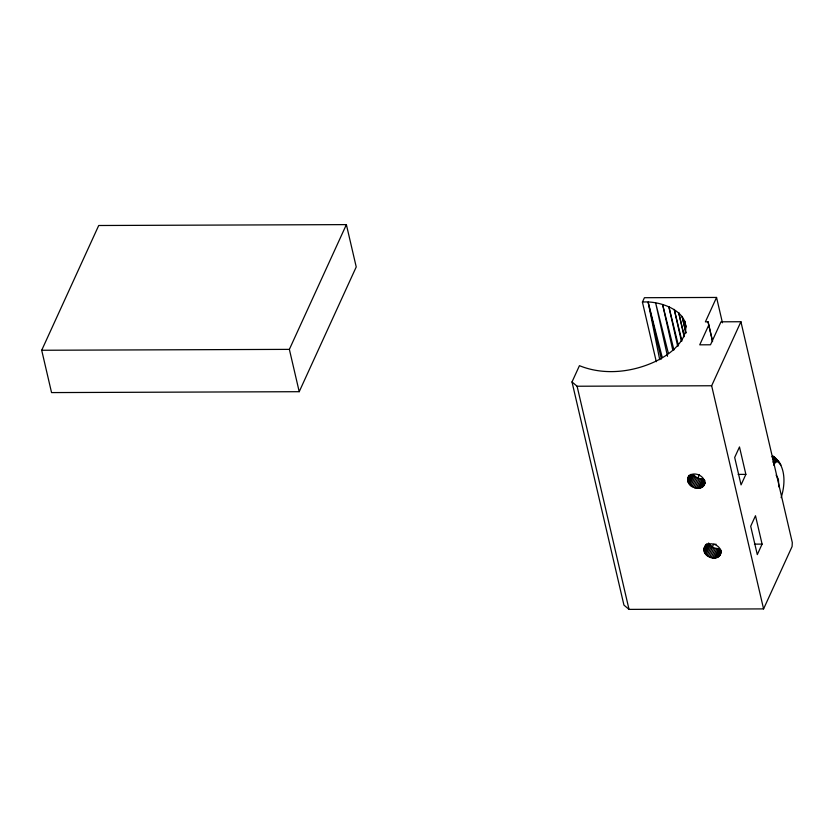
<?xml version="1.0" encoding="UTF-8"?>
<svg xmlns="http://www.w3.org/2000/svg" width="834" height="834" viewBox="0 0 834 834"><rect width="100%" height="100%" fill="white"/><g stroke="black" fill="none" stroke-linecap="round" stroke-linejoin="round"><path stroke-width="1.25" d="M778.873 486.9L778.383 479.091L776.131 475.151M703.625 485.795L705.199 482.354C702.801 494.75 681.816 485.482 689.145 475.317M703.875 549.7C704.751 539.827 720.847 543.507 720.889 552.15C720.023 562.022 703.927 558.342 703.875 549.7L706.502 543.956M704.219 484.773C707.169 476.204 692.418 469.594 688.092 477.611M781.124 497.658C785.565 483.939 786.149 464.705 772.565 455.885L779.988 463.308M41.7 350.259L98.714 225.503L346.381 224.617L356.233 266.943L299.218 391.699L51.552 392.585L41.7 350.259L289.367 349.373L346.381 224.617M642.42 302.096L644.432 297.707L716.552 297.446L705.387 321.861L708.087 321.851L708.733 325.135L699.736 344.828L710.495 344.786L721.003 321.809L740.915 321.736L792.3 542.559L792.091 546.52L763.579 608.903L629.024 609.383L623.936 605.098L572.009 381.951L579.442 365.678C603.618 375.508 631.901 372.475 655.357 361.476C665.813 356.399 675.884 349.519 682.118 339.469C697.224 314.084 662.488 300.209 642.42 302.096L656.285 361.685M763.579 608.903L711.652 385.756L740.915 321.736M687.748 478.758L689.322 475.307M687.654 479.967L689.749 475.37M687.81 481.218L690.969 474.327M688.238 482.469L691.907 474.431M688.894 483.678L693.096 474.494L697.641 478.257L703.458 479.091L699.257 488.286M689.77 484.815L693.971 475.63M690.844 485.847L695.045 476.652M692.084 486.733L696.286 477.538M693.44 487.442L697.641 478.257M697.891 478.038L699.486 474.546M694.878 487.973L699.08 478.779M696.359 488.297L700.56 479.102M697.839 488.401L702.04 479.206M700.591 487.953L704.261 479.904M701.78 487.421L704.928 480.52M702.801 486.691L704.907 482.094M703.969 548.491L705.543 545.04M704.042 550.951L707.19 544.06M704.459 552.202L708.66 543.007M705.116 553.411L709.317 544.227L713.862 547.99L719.69 548.824L715.489 558.019M706.002 554.547L710.203 545.363M707.076 555.58L711.277 546.385M711.965 547.782L713.56 544.279L716.114 544.268M708.306 556.466L712.507 547.271M745.867 474.379L741.061 484.877L734.681 457.449L739.487 446.951L745.867 474.379L738.132 474.4M709.661 557.175L713.862 547.99M711.11 557.706L715.311 548.511M712.59 558.029L716.792 548.835M714.06 558.134L718.262 548.939M716.813 557.685L720.493 549.637M718.011 557.154L721.16 550.252M719.033 556.424L721.129 551.827M719.857 555.527L720.899 553.234M762.088 544.112L757.293 554.61L750.694 526.254L755.489 515.746L762.088 544.112L754.426 544.133M773.556 465.122L775.578 462.172L777.809 461.546M572.009 381.951L577.097 386.236L711.652 385.756M772.753 461.911L774.525 463.37M773.055 459.826L775.578 462.172M771.909 456.709L776.683 461.556M777.507 461.306L780.978 465.028M773.994 456.646L778.925 462.13M775.37 458.158L776.631 460.368M659.715 359.662L648.154 302.252L662.279 357.577M668.399 353.46L655.68 303.065L667.502 356.285M673.945 349.978L662.623 304.546L672.767 350.113M678.49 345.839L668.858 306.672L677.656 346.089M681.931 341.012L674.247 309.393L681.378 341.137M684.161 335.445L678.699 312.656L684.141 336.748M686.007 332.87L682.108 316.399L685.871 332.86M716.552 297.446L722.452 322.8M708.087 321.851L712.497 340.835M708.733 325.135L712.57 341.627M685.902 326.886L684.422 320.548L685.882 326.876M577.097 386.236L629.024 609.383M289.367 349.373L299.218 391.699M648.154 302.252L661.362 359.058"/></g></svg>
